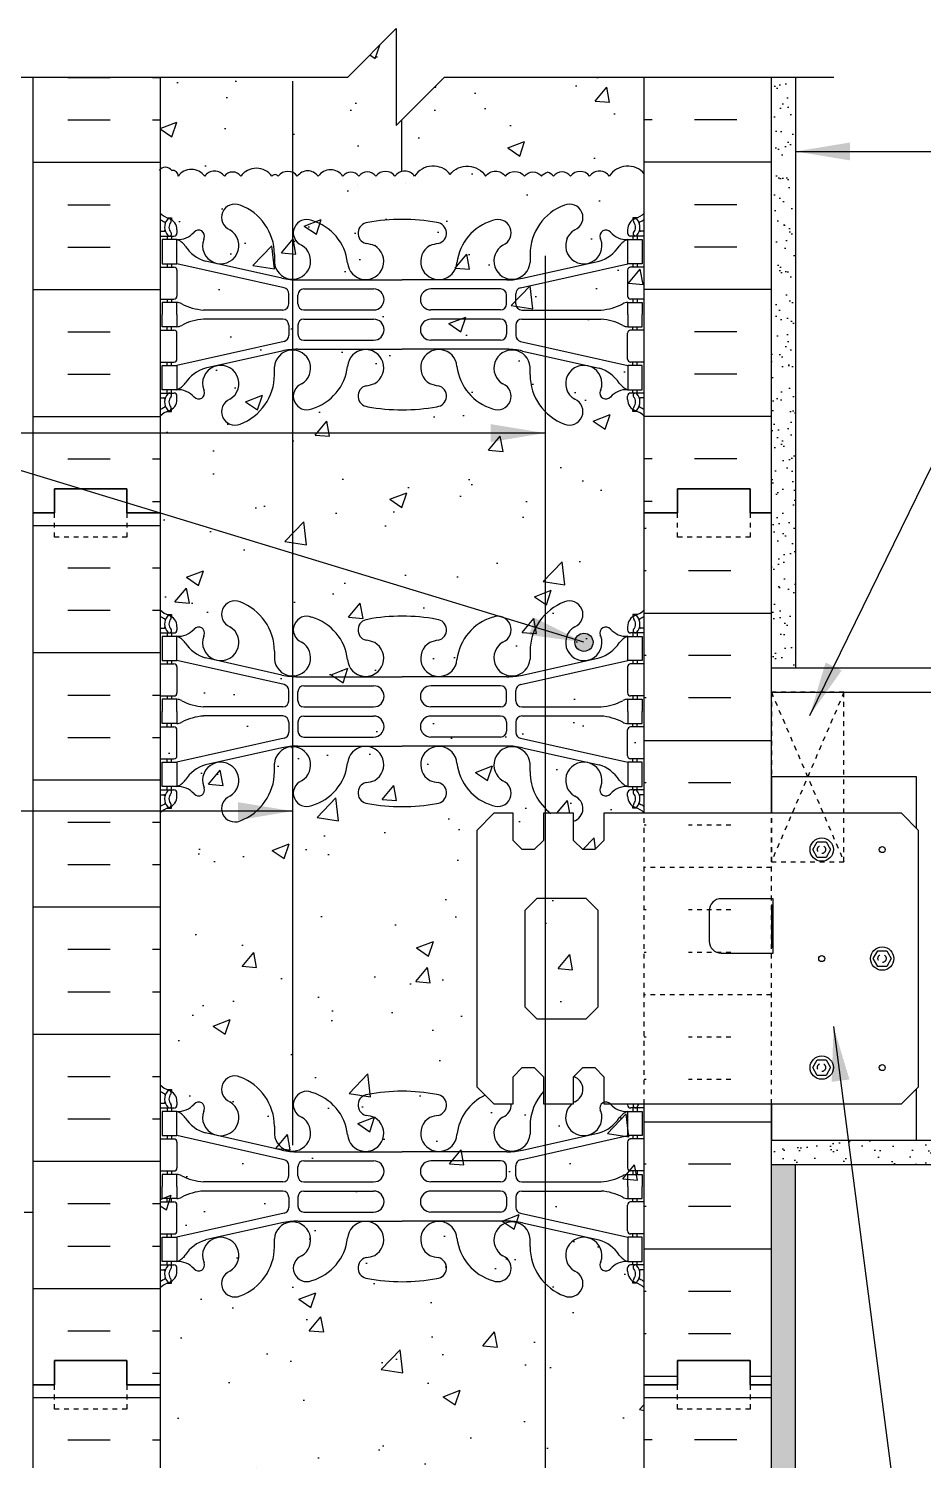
# Model space of a CAD drawing. Header units: inches. Extents: x 109 to 207.6, y 84.6 to 151.9.
# Drawn here: x 172.26 to 190.74, y 122.36 to 151.92 of the extents above; entities that cross this region are included whole.
import ezdxf

# ---------------------------------------------------------------- set-up
doc = ezdxf.new("R2010")
doc.units = ezdxf.units.IN
doc.header["$LTSCALE"] = 0.5
doc.header["$MEASUREMENT"] = 0
doc.linetypes.add('DASHED2', pattern=[0.375, 0.25, -0.125])
doc.linetypes.add('HIDDEN2', pattern=[0.1875, 0.125, -0.0625])
for name, color, linetype in [('HATCH', 12, 'Continuous'), ('line25', 2, 'Continuous'), ('LINE3', 3, 'Continuous'), ('LINE50', 5, 'Continuous'), ('LINE9', 9, 'Continuous'), ('TEXT', 4, 'Continuous'), ('Web_Edge', 9, 'Continuous')]:
    doc.layers.add(name, color=color, linetype=linetype)
doc.styles.add('DIM', font='romans.shx', dxfattribs={"width": 0.7})
doc.dimstyles.new('ext_12', dxfattribs={"dimscale": 12, "dimtxt": 0.09375, "dimasz": 0.09375, "dimexe": 0.09375, "dimexo": 0.0625, "dimgap": 0.0625, "dimtad": 1, "dimdec": 1, "dimzin": 3, "dimdsep": 46, "dimlunit": 4, "dimtxsty": 'DIM', "dimcen": 0.09, "dimdle": 0.09375, "dimclrt": 4, "dimadec": 0, "dimazin": 0, "dimtfac": 1, "dimtdec": 1, "dimtmove": 2, "dimatfit": 3, "dimfxl": 0, "dimfrac": 2, "dimtolj": 1, "dimtzin": 0, "dimarcsym": 0})
pattern_1 = [(37.5, (76.51806, 8.59527), (-0.0157483, 0.48170594), [0, -0.38, 0, -0.425, 0, -0.40625]), (7.5, (76.51806, 8.5953), (0.4424442, 0.7055365), [0, -0.205, 0, -0.3425, 0, -0.13125]), (327.5, (76.21056, 8.59527), (0.7785355, 0.0014148), [0, -0.125, 0, -0.45, 0, -0.5875]), (317.5, (76.21056, 8.5953), (0.7515317, 0.219419), [0, -0.0625, 0, -0.295, 0, -0.3375])]
pattern_2 = [(180, (76.518, 8.5953), (-3e-16, -2.625), []), (180, (76.518, 7.7203), (-3e-16, -2.625), [0.875, -0.875]), (180, (76.518, 6.8453), (-3e-16, -2.625), [0.875, -0.875])]

msp = doc.modelspace()

# ---------------------------------------------------------------- hatches: boundary and pattern name
at = {"layer": 'HATCH'}
h = msp.add_hatch(dxfattribs=at)
h.set_pattern_fill('AR-CONC', color=256, scale=0.5, style=0)
h.paths.add_polyline_path([(182.502, 148.867, -0.520567), (182.855, 148.867, -0.191784), (182.979, 148.949, -0.191784), (183.103, 148.867, -0.520567), (183.457, 148.867, -0.520567), (183.85, 148.867, -0.520567), (184.256, 148.867, -0.508806), (184.979, 148.92), (184.979, 150.916), (180.854, 150.916), (179.854, 149.916), (179.854, 151.916), (178.854, 150.916), (174.979, 150.916), (174.979, 149.013, -0.448264), (175.216, 148.985, -0.520567), (175.347, 148.867, -0.520567), (175.898, 148.867, -0.520567), (176.304, 148.867, -0.520567), (176.645, 148.867, -0.520567), (177.287, 148.867, -0.520567), (177.418, 148.867, -0.520567), (177.811, 148.867, -0.520567), (178.243, 148.867, -0.520567), (178.754, 148.867, -0.520567), (179.082, 148.867, -0.520567), (179.436, 148.867, -0.520567), (179.829, 148.867, -0.520567), (180.235, 148.867, -0.520567), (180.969, 148.907, -0.520567), (181.702, 148.867, -0.520567), (182.109, 148.867, -0.520567)])
h = msp.add_hatch(dxfattribs=at)
h.set_pattern_fill('AR-SAND', color=256, scale=0.25, style=0)
h.set_pattern_definition(pattern_1)
h.paths.add_polyline_path([(188.104, 150.916), (187.604, 150.916), (187.604, 141.916), (187.604, 138.716), (188.104, 138.716)])
h = msp.add_hatch(dxfattribs=at)
h.set_pattern_fill('AR-CONC', color=256, scale=0.5, style=0)
h.paths.add_polyline_path([(184.979, 123.916), (184.979, 129.716), (184.144, 129.716), (184.144, 130.278), (183.957, 130.466), (183.707, 130.466), (183.519, 130.278), (183.519, 129.716), (182.894, 129.716), (182.894, 130.278), (182.707, 130.466), (182.457, 130.466), (182.269, 130.278), (182.269, 129.716), (181.873, 129.716), (181.519, 130.069), (181.519, 135.362), (181.873, 135.716), (182.269, 135.716), (182.269, 135.153), (182.457, 134.966), (182.707, 134.966), (182.894, 135.153), (182.894, 135.716), (183.519, 135.716), (183.519, 135.153), (183.707, 134.966), (183.957, 134.966), (184.144, 135.153), (184.144, 135.716), (184.979, 135.716), (184.979, 141.916), (184.979, 148.92, 0.508806), (184.256, 148.867, 0.520567), (183.85, 148.867, 0.520567), (183.457, 148.867, 0.520567), (183.103, 148.867, 0.191784), (182.979, 148.949, 0.191784), (182.855, 148.867, 0.520567), (182.502, 148.867, 0.520567), (182.109, 148.867, 0.520567), (181.702, 148.867, 0.520567), (180.969, 148.907, 0.520567), (180.235, 148.867, 0.520567), (179.829, 148.867, 0.520567), (179.436, 148.867, 0.520567), (179.082, 148.867, 0.520567), (178.754, 148.867, 0.520567), (178.243, 148.867, 0.520567), (177.811, 148.867, 0.520567), (177.418, 148.867, 0.520567), (177.287, 148.867, 0.520567), (176.645, 148.867, 0.520567), (176.304, 148.867, 0.520567), (175.898, 148.867, 0.520567), (175.347, 148.867, 0.520567), (175.216, 148.985, 0.448264), (174.979, 149.013), (174.979, 141.916), (174.979, 123.916), (174.979, 105.916), (179.182, 105.916), (180.182, 106.916), (180.182, 104.916), (181.182, 105.916), (184.979, 105.916)])
h = msp.add_hatch(dxfattribs=at)
h.set_pattern_fill('INSUL', color=256, scale=7, style=0)
h.set_pattern_definition([(0, (-2751.1824, -273.094), (0, 2.625), []), (0, (-2751.1824, -272.219), (0, 2.625), [0.875, -0.875]), (0, (-2751.1824, -271.344), (0, 2.625), [0.875, -0.875])])
h.paths.add_polyline_path([(172.354, 123.916), (172.792, 123.916), (172.792, 124.416), (174.292, 124.416), (174.292, 123.916), (174.979, 123.916), (174.979, 141.916), (174.292, 141.916), (174.292, 142.416), (172.792, 142.416), (172.792, 141.916), (172.354, 141.916)])
h = msp.add_hatch(dxfattribs=at)
h.set_pattern_fill('INSUL', color=256, scale=7, angle=180, style=0)
h.set_pattern_definition(pattern_2)
h.paths.add_polyline_path([(184.974, 138.012), (184.674, 138.012), (184.674, 137.512), (184.974, 137.512)])
h.paths.add_polyline_path([(187.604, 141.916), (187.167, 141.916), (187.167, 141.416), (185.667, 141.416), (185.667, 141.916), (184.979, 141.916), (184.979, 135.716), (187.604, 135.716)])
h = msp.add_hatch(dxfattribs=at)
h.set_pattern_fill('AR-CONC', color=256, scale=0.5, style=0)
h.set_pattern_definition([(50, (3.635, -3.492), (3.5863, -0.31376), [0.375, -4.125]), (355, (3.635, -3.492), (-0.693757, 3.76096), [0.3, -3.3]), (100.4514, (3.9338, -3.518), (2.892547, 3.4472), [0.3187, -3.50571]), (46.1842, (3.635, -2.492), (5.336205, -0.827595), [0.5625, -6.1875]), (96.6356, (4.0796, -2.561), (4.67331, 4.87059), [0.47805, -5.25856]), (351.1842, (3.635, -2.492), (4.67331, 4.87059), [0.45, -4.95]), (21, (4.135, -2.742), (2.984535, -2.013094), [0.375, -4.125]), (326, (4.135, -2.742), (1.216577, 3.62575), [0.3, -3.3]), (71.4514, (4.3836, -2.9097), (4.201113, 1.61265), [0.3187, -3.50571]), (37.5, (3.6349, -3.492), (0.060799, 1.664469), [0, -3.26, 0, -3.35, 0, -3.3125]), (7.5, (3.635, -3.492), (1.315348, 1.972059), [0, -1.91, 0, -3.185, 0, -1.2625]), (327.5, (2.52, -3.492), (2.669112, -0.112774), [0, -1.25, 0, -3.9, 0, -5.175]), (317.5, (2.02, -3.492), (2.91593, 0.500525), [0, -1.625, 0, -2.59, 0, -3.675])])
h.paths.add_polyline_path([(182.519, 133.716), (182.519, 131.716), (182.769, 131.466), (183.769, 131.466), (184.019, 131.716), (184.019, 133.716), (183.769, 133.966), (182.769, 133.966)])
h = msp.add_hatch(dxfattribs=at)
h.set_pattern_fill('INSUL', color=256, scale=7, angle=180, style=0)
h.set_pattern_definition(pattern_2)
h.paths.add_polyline_path([(187.604, 129.716), (184.979, 129.716), (184.979, 123.916), (185.667, 123.916), (185.667, 124.416), (187.167, 124.416), (187.167, 123.916), (187.604, 123.916)])
h = msp.add_hatch(dxfattribs=at)
h.set_pattern_fill('AR-SAND', color=256, scale=0.25, style=0)
h.set_pattern_definition(pattern_1)
h.paths.add_polyline_path([(187.604, 128.966), (187.604, 128.466), (206.57, 128.466), (206.57, 128.966)])
h = msp.add_hatch(dxfattribs=at)
h.set_pattern_fill('AR-SAND', color=256, scale=0.25, style=0)
h.set_pattern_definition(pattern_1)
h.paths.add_polyline_path([(188.104, 128.466), (187.604, 128.466), (187.604, 123.916), (187.604, 105.916), (188.104, 105.916)])
h = msp.add_hatch(dxfattribs=at)
h.set_pattern_fill('INSUL', color=256, scale=7, style=0)
h.set_pattern_definition([(0, (-2751.1824, -291.094), (0, 2.625), []), (0, (-2751.1824, -290.219), (0, 2.625), [0.875, -0.875]), (0, (-2751.1824, -289.344), (0, 2.625), [0.875, -0.875])])
h.paths.add_polyline_path([(172.354, 105.916), (172.792, 105.916), (172.792, 106.416), (174.292, 106.416), (174.292, 105.916), (174.979, 105.916), (174.979, 123.916), (174.292, 123.916), (174.292, 124.416), (172.792, 124.416), (172.792, 123.916), (172.354, 123.916)])
h = msp.add_hatch(dxfattribs=at)
h.set_pattern_fill('INSUL', color=256, scale=7, style=0)
h.set_pattern_definition([(180, (3111.1407, -291.094), (0, 2.625), []), (180, (3111.1407, -290.219), (0, 2.625), [0.875, -0.875]), (180, (3111.1407, -289.344), (0, 2.625), [0.875, -0.875])])
h.paths.add_polyline_path([(187.604, 105.916), (187.167, 105.916), (187.167, 106.416), (185.667, 106.416), (185.667, 105.916), (184.979, 105.916), (184.979, 123.916), (185.667, 123.916), (185.667, 124.416), (187.167, 124.416), (187.167, 123.916), (187.604, 123.916)])
at = {"layer": 'LINE3'}
msp.add_hatch(color=256, dxfattribs=at).paths.add_polyline_path([(183.544, 139.247, 1), (183.919, 139.247, 1)])

# ---------------------------------------------------------------- linework, layer by layer
at = {"layer": 'HATCH'}
for p, q in [((173.068, 150.906), (173.943, 150.906)), ((174.818, 150.906), (174.979, 150.906)), ((185.141, 150.906), (184.979, 150.906)), ((186.891, 150.906), (186.016, 150.906)), ((173.068, 150.031), (173.943, 150.031)), ((174.818, 150.031), (174.979, 150.031)), ((185.141, 150.031), (184.979, 150.031)), ((186.891, 150.031), (186.016, 150.031)), ((172.354, 149.156), (174.979, 149.156)), ((187.604, 149.156), (184.979, 149.156)), ((177.37, 148.824), (177.37, 148.824)), ((178.757, 148.817), (178.757, 148.817)), ((180.039, 148.711), (180.039, 148.711)), ((180.311, 148.833), (180.311, 148.833)), ((179.06, 148.669), (179.06, 148.669)), ((173.068, 148.281), (173.943, 148.281)), ((186.891, 148.281), (186.016, 148.281)), ((173.068, 147.406), (173.943, 147.406)), ((186.891, 147.406), (186.016, 147.406)), ((172.354, 146.531), (174.979, 146.531)), ((187.604, 146.531), (184.979, 146.531)), ((173.068, 145.656), (173.943, 145.656)), ((186.891, 145.656), (186.016, 145.656)), ((173.068, 144.781), (173.943, 144.781)), ((186.891, 144.781), (186.016, 144.781)), ((172.354, 143.906), (174.979, 143.906)), ((187.604, 143.906), (184.979, 143.906)), ((173.068, 143.031), (173.943, 143.031)), ((174.818, 143.031), (174.979, 143.031)), ((185.141, 143.031), (184.979, 143.031)), ((186.891, 143.031), (186.016, 143.031)), ((174.818, 142.156), (174.979, 142.156)), ((185.141, 142.156), (184.979, 142.156))]:
    msp.add_line(p, q, dxfattribs=at)
at = {"layer": 'HATCH', "linetype": 'HIDDEN2'}
for p, q in [((185.018, 135.47), (184.979, 135.47)), ((186.768, 135.47), (185.893, 135.47)), ((187.604, 134.595), (184.979, 134.595)), ((185.018, 133.72), (184.979, 133.72)), ((186.768, 133.72), (185.893, 133.72)), ((185.018, 132.845), (184.979, 132.845)), ((186.768, 132.845), (185.893, 132.845)), ((187.604, 131.97), (184.979, 131.97)), ((185.018, 131.095), (184.979, 131.095)), ((186.768, 131.095), (185.893, 131.095)), ((185.018, 130.22), (184.979, 130.22)), ((186.768, 130.22), (185.893, 130.22))]:
    msp.add_line(p, q, dxfattribs=at)
at = {"layer": 'HATCH'}
for points in [[(180.969, 148.907, 0.520567), (180.235, 148.867, 0.520567), (179.829, 148.867, 0.520567), (179.436, 148.867, 0.520567), (179.082, 148.867, 0.520567), (178.754, 148.867, 0.520567), (178.243, 148.867, 0.520567), (177.811, 148.867, 0.520567), (177.418, 148.867, 0.520567), (177.287, 148.867, 0.520567), (176.645, 148.867, 0.520567), (176.304, 148.867, 0.520567), (175.898, 148.867, 0.520567), (175.347, 148.867, 0.520567), (175.216, 148.985, 0.520567), (174.954, 148.985)], [(180.969, 148.907, -0.520567), (181.702, 148.867, -0.520567), (182.109, 148.867, -0.520567), (182.502, 148.867, -0.520567), (182.855, 148.867, -0.191784), (182.979, 148.949, -0.191784)], [(184.979, 148.92, 0.508806), (184.256, 148.867, 0.520567), (183.85, 148.867, 0.520567), (183.457, 148.867, 0.520567), (183.103, 148.867, 0.191784), (182.979, 148.949)]]:
    msp.add_lwpolyline(points, format="xyb", dxfattribs=at)
at = {"layer": 'line25'}
for p, q in [((174.979, 150.916), (174.979, 141.916)), ((184.979, 141.916), (184.979, 150.916)), ((174.979, 141.916), (174.979, 123.916)), ((184.979, 135.716), (184.979, 141.916)), ((187.604, 138.216), (206.57, 138.216)), ((190.604, 136.466), (187.604, 136.466)), ((187.604, 136.466), (187.604, 135.716)), ((190.604, 135.402), (190.604, 136.466)), ((190.604, 128.966), (190.604, 130.029)), ((184.979, 123.916), (184.979, 129.716)), ((187.604, 129.716), (187.604, 128.966)), ((187.604, 128.966), (206.57, 128.966)), ((187.604, 128.966), (190.604, 128.966)), ((174.979, 123.916), (174.979, 105.916)), ((184.979, 105.916), (184.979, 123.916))]:
    msp.add_line(p, q, dxfattribs=at)
for points in [[(181.519, 135.362), (181.519, 130.069), (181.873, 129.716), (182.269, 129.716), (182.269, 130.278), (182.457, 130.466), (182.707, 130.466), (182.894, 130.278), (182.894, 129.716), (183.519, 129.716), (183.519, 130.278), (183.707, 130.466), (183.957, 130.466), (184.144, 130.278), (184.144, 129.716), (190.291, 129.716), (190.644, 130.069), (190.644, 135.362), (190.291, 135.716), (184.144, 135.716), (184.144, 135.153), (183.957, 134.966), (183.707, 134.966), (183.519, 135.153), (183.519, 135.716), (182.894, 135.716), (182.894, 135.153), (182.707, 134.966), (182.457, 134.966), (182.269, 135.153), (182.269, 135.716), (181.873, 135.716)], [(182.769, 131.466), (182.519, 131.716), (182.519, 133.716), (182.769, 133.966), (183.769, 133.966), (184.019, 133.716), (184.019, 131.716), (183.769, 131.466)]]:
    msp.add_lwpolyline(points, close=True, dxfattribs=at)
msp.add_lwpolyline([(186.319, 133.078, 0.414214), (186.569, 132.828), (187.644, 132.828), (187.644, 133.953), (186.569, 133.953, 0.414214), (186.319, 133.703)], format="xyb", close=True, dxfattribs=at)
at = {"layer": 'LINE3'}
for p, q in [((177.712, 150.833), (177.712, 128.867)), ((179.962, 150.023), (179.962, 148.963)), ((182.929, 147.222), (182.929, 105.916))]:
    msp.add_line(p, q, dxfattribs=at)
msp.add_circle((183.732, 139.247), 0.188, dxfattribs=at)
at = {"layer": 'LINE50'}
for p, q in [((172.354, 141.916), (172.354, 150.916)), ((187.604, 141.916), (187.604, 150.916)), ((172.354, 123.916), (172.354, 141.916)), ((187.604, 135.716), (187.604, 141.916)), ((187.604, 123.916), (187.604, 129.716)), ((172.354, 105.916), (172.354, 123.916)), ((187.604, 105.916), (187.604, 123.916))]:
    msp.add_line(p, q, dxfattribs=at)
for points in [[(174.979, 141.916), (174.292, 141.916), (174.292, 142.416), (172.792, 142.416), (172.792, 141.916), (172.354, 141.916)], [(172.354, 141.916), (172.792, 141.916), (172.792, 142.416), (174.292, 142.416), (174.292, 141.916), (174.979, 141.916)], [(184.979, 141.916), (185.667, 141.916), (185.667, 142.416), (187.167, 142.416), (187.167, 141.916), (187.604, 141.916)], [(187.604, 141.916), (187.167, 141.916), (187.167, 142.416), (185.667, 142.416), (185.667, 141.916), (184.979, 141.916)], [(174.979, 123.916), (174.292, 123.916), (174.292, 124.416), (172.792, 124.416), (172.792, 123.916), (172.354, 123.916)], [(172.354, 123.916), (172.792, 123.916), (172.792, 124.416), (174.292, 124.416), (174.292, 123.916), (174.979, 123.916)], [(184.979, 123.916), (185.667, 123.916), (185.667, 124.416), (187.167, 124.416), (187.167, 123.916), (187.604, 123.916)], [(187.604, 123.916), (187.167, 123.916), (187.167, 124.416), (185.667, 124.416), (185.667, 123.916), (184.979, 123.916)]]:
    msp.add_lwpolyline(points, dxfattribs=at)
at = {"layer": 'LINE9'}
for p, q in [((188.104, 150.916), (188.104, 138.716)), ((187.604, 138.716), (206.57, 138.716)), ((187.604, 133.828), (187.604, 132.953)), ((187.604, 133.828), (187.644, 133.828)), ((187.604, 132.953), (187.644, 132.953)), ((187.604, 128.466), (206.57, 128.466)), ((188.104, 105.916), (188.104, 128.466)), ((172.354, 127.475), (172.167, 127.475))]:
    msp.add_line(p, q, dxfattribs=at)
at = {"layer": 'LINE9', "linetype": 'HIDDEN2'}
for p, q in [((187.604, 138.216), (189.104, 134.716)), ((189.104, 138.216), (187.604, 134.716)), ((184.979, 129.716), (184.979, 135.697)), ((187.604, 129.716), (187.604, 135.716))]:
    msp.add_line(p, q, dxfattribs=at)
at = {"layer": 'LINE9'}
msp.add_lwpolyline([(170.604, 150.916), (178.854, 150.916), (179.854, 151.916), (179.854, 149.916), (180.854, 150.916), (188.892, 150.916)], dxfattribs=at)
at = {"layer": 'LINE9', "linetype": 'DASHED2', "ltscale": 0.15}
for points in [[(174.292, 141.916), (174.292, 141.916), (174.292, 141.416), (172.792, 141.416), (172.792, 141.916), (172.792, 141.916)], [(174.292, 141.916), (174.292, 141.916), (174.292, 141.416), (172.792, 141.416), (172.792, 141.916), (172.792, 141.916)], [(187.167, 141.916), (187.167, 141.916), (187.167, 141.416), (185.667, 141.416), (185.667, 141.916), (185.667, 141.916)], [(187.167, 141.916), (187.167, 141.916), (187.167, 141.416), (185.667, 141.416), (185.667, 141.916), (185.667, 141.916)], [(174.292, 123.916), (174.292, 123.916), (174.292, 123.416), (172.792, 123.416), (172.792, 123.916), (172.792, 123.916)], [(174.292, 123.916), (174.292, 123.916), (174.292, 123.416), (172.792, 123.416), (172.792, 123.916), (172.792, 123.916)], [(187.167, 123.916), (187.167, 123.916), (187.167, 123.416), (185.667, 123.416), (185.667, 123.916), (185.667, 123.916)], [(187.167, 123.916), (187.167, 123.916), (187.167, 123.416), (185.667, 123.416), (185.667, 123.916), (185.667, 123.916)]]:
    msp.add_lwpolyline(points, dxfattribs=at)
at = {"layer": 'LINE9', "linetype": 'HIDDEN2'}
msp.add_lwpolyline([(187.604, 134.716), (189.104, 134.716), (189.104, 138.216), (187.604, 138.216)], close=True, dxfattribs=at)
at = {"layer": 'LINE9'}
for points in [[(188.737, 135.126), (188.829, 134.966), (188.737, 134.806), (188.552, 134.806), (188.46, 134.966), (188.552, 135.126)], [(189.987, 132.876), (190.079, 132.716), (189.987, 132.556), (189.802, 132.556), (189.71, 132.716), (189.802, 132.876)], [(188.737, 130.626), (188.829, 130.466), (188.737, 130.306), (188.552, 130.306), (188.46, 130.466), (188.552, 130.626)]]:
    msp.add_lwpolyline(points, close=True, dxfattribs=at)
for centre, radius in [((188.644, 134.966), 0.241), ((189.894, 134.966), 0.0625), ((188.644, 132.716), 0.0625), ((189.894, 132.716), 0.241), ((188.644, 130.466), 0.241), ((189.894, 130.466), 0.0625)]:
    msp.add_circle(centre, radius, dxfattribs=at)
at = {"layer": 'LINE9', "linetype": 'DASHED2'}
for centre in [(188.64, 134.969), (189.89, 132.719), (188.64, 130.469)]:
    msp.add_circle(centre, 0.0843, dxfattribs=at)
at = {"layer": 'Web_Edge'}
for p, q in [((175.125, 148.011), (175.215, 148.011)), ((175.215, 148.011), (175.215, 147.969)), ((184.833, 148.011), (184.743, 148.011)), ((184.743, 148.011), (184.743, 147.969)), ((174.979, 147.732), (175.057, 147.732)), ((174.979, 147.632), (175.263, 147.632)), ((175.125, 147.632), (175.125, 147.562)), ((175.215, 147.632), (175.215, 147.562)), ((175.325, 147.762), (175.325, 147.694)), ((175.878, 147.566), (175.889, 147.587)), ((184.081, 147.566), (184.069, 147.587)), ((184.633, 147.762), (184.633, 147.694)), ((184.979, 147.632), (184.696, 147.632)), ((184.743, 147.632), (184.743, 147.562)), ((184.833, 147.632), (184.833, 147.562)), ((184.979, 147.732), (184.901, 147.732)), ((177.339, 147.255), (177.338, 147.09)), ((182.619, 147.255), (182.62, 147.09)), ((174.979, 146.992), (175.263, 146.992)), ((175.125, 147.062), (175.125, 146.992)), ((175.215, 147.062), (175.215, 146.992)), ((177.538, 146.565), (175.32, 147.062)), ((175.325, 146.929), (175.325, 146.394)), ((177.494, 146.763), (175.914, 147.116)), ((182.421, 146.565), (184.638, 147.062)), ((182.464, 146.763), (184.045, 147.116)), ((184.633, 146.929), (184.633, 146.394)), ((184.979, 146.992), (184.696, 146.992)), ((184.743, 147.062), (184.743, 146.992)), ((184.833, 147.062), (184.833, 146.992)), ((177.821, 146.727), (179.979, 146.727)), ((182.137, 146.727), (179.979, 146.727)), ((174.979, 146.332), (175.263, 146.332)), ((175.125, 146.332), (175.125, 146.262)), ((175.215, 146.332), (175.215, 146.262)), ((177.635, 146.231), (177.635, 146.443)), ((177.823, 146.232), (177.823, 146.416)), ((177.948, 146.541), (179.387, 146.541)), ((182.01, 146.541), (180.571, 146.541)), ((182.135, 146.232), (182.135, 146.416)), ((182.323, 146.231), (182.323, 146.443)), ((184.979, 146.332), (184.696, 146.332)), ((184.743, 146.332), (184.743, 146.262)), ((184.833, 146.332), (184.833, 146.262)), ((177.51, 146.106), (175.873, 146.106)), ((177.948, 146.107), (179.387, 146.107)), ((182.01, 146.107), (180.571, 146.107)), ((182.448, 146.106), (184.085, 146.106)), ((175.125, 145.692), (175.125, 145.762)), ((175.215, 145.692), (175.215, 145.762)), ((177.51, 145.918), (175.873, 145.918)), ((177.635, 145.793), (177.635, 145.58)), ((177.823, 145.792), (177.823, 145.608)), ((177.948, 145.917), (179.387, 145.917)), ((182.01, 145.917), (180.571, 145.917)), ((182.135, 145.792), (182.135, 145.608)), ((182.323, 145.793), (182.323, 145.58)), ((182.448, 145.918), (184.085, 145.918)), ((184.743, 145.692), (184.743, 145.762)), ((184.833, 145.692), (184.833, 145.762)), ((174.979, 145.692), (175.263, 145.692)), ((177.538, 145.458), (175.32, 144.962)), ((175.325, 145.094), (175.325, 145.629)), ((177.948, 145.483), (179.387, 145.483)), ((182.01, 145.483), (180.571, 145.483)), ((182.421, 145.458), (184.638, 144.962)), ((184.633, 145.094), (184.633, 145.629)), ((184.979, 145.692), (184.696, 145.692)), ((177.494, 145.26), (175.914, 144.907)), ((177.821, 145.296), (179.979, 145.296)), ((182.137, 145.296), (179.979, 145.296)), ((182.464, 145.26), (184.045, 144.907)), ((174.979, 145.032), (175.263, 145.032)), ((175.125, 144.962), (175.125, 145.032)), ((175.215, 144.962), (175.215, 145.032)), ((177.339, 144.768), (177.338, 144.933)), ((182.619, 144.768), (182.62, 144.933)), ((184.979, 145.032), (184.696, 145.032)), ((184.743, 144.962), (184.743, 145.032)), ((184.833, 144.962), (184.833, 145.032)), ((174.979, 144.392), (175.263, 144.392)), ((174.979, 144.292), (175.057, 144.292)), ((175.125, 144.392), (175.125, 144.462)), ((175.215, 144.392), (175.215, 144.462)), ((175.325, 144.262), (175.325, 144.329)), ((175.878, 144.458), (175.889, 144.436)), ((184.081, 144.458), (184.069, 144.436)), ((184.633, 144.262), (184.633, 144.329)), ((184.979, 144.392), (184.696, 144.392)), ((184.743, 144.392), (184.743, 144.462)), ((184.833, 144.392), (184.833, 144.462)), ((184.979, 144.292), (184.901, 144.292)), ((175.125, 144.013), (175.215, 144.013)), ((175.215, 144.013), (175.215, 144.055)), ((184.743, 144.013), (184.743, 144.055)), ((184.833, 144.013), (184.743, 144.013)), ((175.125, 139.818), (175.215, 139.818)), ((175.215, 139.818), (175.215, 139.777)), ((184.833, 139.818), (184.743, 139.818)), ((184.743, 139.818), (184.743, 139.777)), ((174.979, 139.539), (175.057, 139.539)), ((175.325, 139.569), (175.325, 139.502)), ((184.633, 139.569), (184.633, 139.502)), ((184.979, 139.539), (184.901, 139.539)), ((174.979, 139.439), (175.263, 139.439)), ((175.125, 139.439), (175.125, 139.369)), ((175.215, 139.439), (175.215, 139.369)), ((175.878, 139.374), (175.889, 139.395)), ((184.081, 139.374), (184.069, 139.395)), ((184.979, 139.439), (184.696, 139.439)), ((184.743, 139.439), (184.743, 139.369)), ((184.833, 139.439), (184.833, 139.369)), ((177.494, 138.571), (175.914, 138.924)), ((177.339, 139.063), (177.338, 138.898)), ((182.464, 138.571), (184.045, 138.924)), ((182.619, 139.063), (182.62, 138.898)), ((174.979, 138.799), (175.263, 138.799)), ((175.125, 138.869), (175.125, 138.799)), ((175.215, 138.869), (175.215, 138.799)), ((177.538, 138.373), (175.32, 138.869)), ((175.325, 138.737), (175.325, 138.202)), ((182.421, 138.373), (184.638, 138.869)), ((184.633, 138.737), (184.633, 138.202)), ((184.979, 138.799), (184.696, 138.799)), ((184.743, 138.869), (184.743, 138.799)), ((184.833, 138.869), (184.833, 138.799)), ((177.821, 138.535), (179.979, 138.535)), ((177.948, 138.348), (179.387, 138.348)), ((182.137, 138.535), (179.979, 138.535)), ((182.01, 138.348), (180.571, 138.348)), ((174.979, 138.139), (175.263, 138.139)), ((175.125, 138.139), (175.125, 138.069)), ((175.215, 138.139), (175.215, 138.069)), ((177.635, 138.039), (177.635, 138.251)), ((177.823, 138.039), (177.823, 138.223)), ((182.135, 138.039), (182.135, 138.223)), ((182.323, 138.039), (182.323, 138.251)), ((184.979, 138.139), (184.696, 138.139)), ((184.743, 138.139), (184.743, 138.069)), ((184.833, 138.139), (184.833, 138.069)), ((177.51, 137.914), (175.873, 137.914)), ((177.948, 137.914), (179.387, 137.914)), ((182.01, 137.914), (180.571, 137.914)), ((182.448, 137.914), (184.085, 137.914)), ((174.979, 137.499), (175.263, 137.499)), ((175.125, 137.499), (175.125, 137.569)), ((175.215, 137.499), (175.215, 137.569)), ((177.51, 137.725), (175.873, 137.725)), ((177.635, 137.6), (177.635, 137.388)), ((177.823, 137.599), (177.823, 137.415)), ((177.948, 137.724), (179.387, 137.724)), ((182.01, 137.724), (180.571, 137.724)), ((182.135, 137.599), (182.135, 137.415)), ((182.323, 137.6), (182.323, 137.388)), ((182.448, 137.725), (184.085, 137.725)), ((184.979, 137.499), (184.696, 137.499)), ((184.743, 137.499), (184.743, 137.569)), ((184.833, 137.499), (184.833, 137.569)), ((177.538, 137.266), (175.32, 136.769)), ((175.325, 136.902), (175.325, 137.437)), ((177.948, 137.29), (179.387, 137.29)), ((182.01, 137.29), (180.571, 137.29)), ((182.421, 137.266), (184.638, 136.769)), ((184.633, 136.902), (184.633, 137.437)), ((177.494, 137.068), (175.914, 136.715)), ((177.821, 137.104), (179.979, 137.104)), ((182.137, 137.104), (179.979, 137.104)), ((182.464, 137.068), (184.045, 136.715)), ((174.979, 136.839), (175.263, 136.839)), ((175.125, 136.769), (175.125, 136.839)), ((175.215, 136.769), (175.215, 136.839)), ((177.339, 136.576), (177.338, 136.741)), ((182.619, 136.576), (182.62, 136.741)), ((184.979, 136.839), (184.696, 136.839)), ((184.743, 136.769), (184.743, 136.839)), ((184.833, 136.769), (184.833, 136.839)), ((175.125, 136.199), (175.125, 136.269)), ((175.215, 136.199), (175.215, 136.269)), ((175.878, 136.265), (175.889, 136.244)), ((184.081, 136.265), (184.069, 136.244)), ((184.743, 136.199), (184.743, 136.269)), ((184.833, 136.199), (184.833, 136.269)), ((174.979, 136.199), (175.263, 136.199)), ((174.979, 136.099), (175.057, 136.099)), ((175.325, 136.069), (175.325, 136.137)), ((184.633, 136.069), (184.633, 136.137)), ((184.979, 136.199), (184.696, 136.199)), ((184.979, 136.099), (184.901, 136.099)), ((175.125, 135.821), (175.215, 135.821)), ((175.215, 135.821), (175.215, 135.862)), ((184.743, 135.821), (184.743, 135.862)), ((184.833, 135.821), (184.743, 135.821)), ((175.125, 130.011), (175.215, 130.011)), ((175.215, 130.011), (175.215, 129.969)), ((175.325, 129.762), (175.325, 129.694)), ((174.979, 129.732), (175.057, 129.732)), ((174.979, 129.632), (175.263, 129.632)), ((175.125, 129.632), (175.125, 129.562)), ((175.215, 129.632), (175.215, 129.562)), ((175.878, 129.566), (175.889, 129.587)), ((184.081, 129.566), (184.069, 129.587)), ((184.633, 129.716), (184.633, 129.694)), ((184.979, 129.632), (184.696, 129.632)), ((184.743, 129.632), (184.743, 129.562)), ((184.833, 129.632), (184.833, 129.562)), ((177.339, 129.255), (177.338, 129.09)), ((182.619, 129.255), (182.62, 129.09)), ((174.979, 128.992), (175.263, 128.992)), ((175.125, 129.062), (175.125, 128.992)), ((175.215, 129.062), (175.215, 128.992)), ((177.538, 128.565), (175.32, 129.062)), ((175.325, 128.929), (175.325, 128.394)), ((177.494, 128.763), (175.914, 129.116)), ((182.421, 128.565), (184.638, 129.062)), ((182.464, 128.763), (184.045, 129.116)), ((184.633, 128.929), (184.633, 128.394)), ((184.979, 128.992), (184.696, 128.992)), ((184.743, 129.062), (184.743, 128.992)), ((184.833, 129.062), (184.833, 128.992)), ((177.821, 128.727), (179.979, 128.727)), ((182.137, 128.727), (179.979, 128.727)), ((174.979, 128.332), (175.263, 128.332)), ((175.125, 128.332), (175.125, 128.262)), ((175.215, 128.332), (175.215, 128.262)), ((177.635, 128.231), (177.635, 128.443)), ((177.823, 128.232), (177.823, 128.416)), ((177.948, 128.541), (179.387, 128.541)), ((182.01, 128.541), (180.571, 128.541)), ((182.135, 128.232), (182.135, 128.416)), ((182.323, 128.231), (182.323, 128.443)), ((184.979, 128.332), (184.696, 128.332)), ((184.743, 128.332), (184.743, 128.262)), ((184.833, 128.332), (184.833, 128.262)), ((177.51, 128.106), (175.873, 128.106)), ((177.948, 128.107), (179.387, 128.107)), ((182.01, 128.107), (180.571, 128.107)), ((182.448, 128.106), (184.085, 128.106)), ((174.979, 127.692), (175.263, 127.692)), ((175.125, 127.692), (175.125, 127.762)), ((175.215, 127.692), (175.215, 127.762)), ((177.51, 127.918), (175.873, 127.918)), ((177.635, 127.793), (177.635, 127.58)), ((177.823, 127.792), (177.823, 127.608)), ((177.948, 127.917), (179.387, 127.917)), ((182.01, 127.917), (180.571, 127.917)), ((182.135, 127.792), (182.135, 127.608)), ((182.323, 127.793), (182.323, 127.58)), ((182.448, 127.918), (184.085, 127.918)), ((184.979, 127.692), (184.696, 127.692)), ((184.743, 127.692), (184.743, 127.762)), ((184.833, 127.692), (184.833, 127.762)), ((177.538, 127.458), (175.32, 126.962)), ((175.325, 127.094), (175.325, 127.629)), ((177.948, 127.483), (179.387, 127.483)), ((182.01, 127.483), (180.571, 127.483)), ((182.421, 127.458), (184.638, 126.962)), ((184.633, 127.094), (184.633, 127.629)), ((177.494, 127.26), (175.914, 126.907)), ((177.821, 127.296), (179.979, 127.296)), ((182.137, 127.296), (179.979, 127.296)), ((182.464, 127.26), (184.045, 126.907)), ((174.979, 127.032), (175.263, 127.032)), ((175.125, 126.962), (175.125, 127.032)), ((175.215, 126.962), (175.215, 127.032)), ((177.339, 126.768), (177.338, 126.933)), ((182.619, 126.768), (182.62, 126.933)), ((184.979, 127.032), (184.696, 127.032)), ((184.743, 126.962), (184.743, 127.032)), ((184.833, 126.962), (184.833, 127.032)), ((174.979, 126.392), (175.263, 126.392)), ((174.979, 126.292), (175.057, 126.292)), ((175.125, 126.392), (175.125, 126.462)), ((175.215, 126.392), (175.215, 126.462)), ((175.325, 126.262), (175.325, 126.329)), ((175.878, 126.458), (175.889, 126.436)), ((184.081, 126.458), (184.069, 126.436)), ((184.633, 126.262), (184.633, 126.329)), ((184.979, 126.392), (184.696, 126.392)), ((184.743, 126.392), (184.743, 126.462)), ((184.833, 126.392), (184.833, 126.462)), ((184.979, 126.292), (184.901, 126.292)), ((175.125, 126.013), (175.215, 126.013)), ((175.215, 126.013), (175.215, 126.055)), ((184.743, 126.013), (184.743, 126.055)), ((184.833, 126.013), (184.743, 126.013))]:
    msp.add_line(p, q, dxfattribs=at)
for points in [[(175.02, 147.062), (175.32, 147.062), (175.32, 147.562), (175.02, 147.562)], [(184.938, 147.062), (184.638, 147.062), (184.638, 147.562), (184.938, 147.562)], [(175.02, 144.962), (175.32, 144.962), (175.32, 144.462), (175.02, 144.462)], [(184.938, 144.962), (184.638, 144.962), (184.638, 144.462), (184.938, 144.462)], [(175.02, 138.869), (175.32, 138.869), (175.32, 139.369), (175.02, 139.369)], [(184.938, 138.869), (184.638, 138.869), (184.638, 139.369), (184.938, 139.369)], [(175.02, 136.769), (175.32, 136.769), (175.32, 136.269), (175.02, 136.269)], [(184.938, 136.769), (184.638, 136.769), (184.638, 136.269), (184.938, 136.269)], [(175.02, 129.062), (175.32, 129.062), (175.32, 129.562), (175.02, 129.562)], [(184.938, 129.062), (184.638, 129.062), (184.638, 129.562), (184.938, 129.562)], [(175.02, 126.962), (175.32, 126.962), (175.32, 126.462), (175.02, 126.462)], [(184.938, 126.962), (184.638, 126.962), (184.638, 126.462), (184.938, 126.462)]]:
    msp.add_lwpolyline(points, close=True, dxfattribs=at)
for points in [[(175.32, 146.012), (175.32, 146.262), (175.02, 146.262), (175.02, 146.012)], [(184.638, 146.012), (184.638, 146.262), (184.938, 146.262), (184.938, 146.012)], [(175.32, 146.012), (175.32, 145.762), (175.02, 145.762), (175.02, 146.012)], [(184.638, 146.012), (184.638, 145.762), (184.938, 145.762), (184.938, 146.012)], [(175.32, 137.819), (175.32, 138.069), (175.02, 138.069), (175.02, 137.819)], [(184.638, 137.819), (184.638, 138.069), (184.938, 138.069), (184.938, 137.819)], [(175.32, 137.819), (175.32, 137.569), (175.02, 137.569), (175.02, 137.819)], [(184.638, 137.819), (184.638, 137.569), (184.938, 137.569), (184.938, 137.819)], [(175.32, 128.012), (175.32, 128.262), (175.02, 128.262), (175.02, 128.012)], [(175.32, 128.012), (175.32, 127.762), (175.02, 127.762), (175.02, 128.012)], [(184.638, 128.012), (184.638, 128.262), (184.938, 128.262), (184.938, 128.012)], [(184.638, 128.012), (184.638, 127.762), (184.938, 127.762), (184.938, 128.012)]]:
    msp.add_lwpolyline(points, dxfattribs=at)
for centre, radius, start, end in [((175.325, 148.469), 0.5, 226.2109, 250.5288), ((176.523, 148.016), 0.277, 67.32, 247.32), ((176.247, 147.249), 1.092, 0.3332, 69.4825), ((183.711, 147.249), 1.092, 110.5175, 179.6668), ((183.435, 148.016), 0.277, 292.68, 112.68), ((184.633, 148.469), 0.5, 289.4712, 313.7878), ((175.325, 148.469), 0.6, 234.7832, 245.0748), ((175.319, 147.816), 0.25, 140.1145, 222.4609), ((175.063, 147.906), 0.021, 343.464, 63.9957), ((175.161, 147.947), 0.045, 321.448, 139.1879), ((175.075, 147.762), 0.25, 0, 70.5288), ((175.319, 147.816), 0.16, 140.0001, 222.4609), ((178.006, 147.699), 0.277, 67.32, 247.32), ((177.822, 146.962), 1.034, 6.6669, 73.6635), ((179.285, 147.693), 0.22, 95.1835, 255.7396), ((179.962, 144.2), 3.777, 89.7394, 100.6275), ((179.996, 144.2), 3.777, 79.3725, 90.2606), ((180.673, 147.693), 0.22, 284.2604, 84.8165), ((182.136, 146.962), 1.034, 106.3365, 173.3331), ((181.952, 147.699), 0.277, 292.68, 112.68), ((184.883, 147.762), 0.25, 109.4712, 180), ((184.797, 147.947), 0.045, 40.8121, 218.552), ((184.639, 147.816), 0.16, 317.5391, 39.9999), ((184.639, 147.816), 0.25, 317.5391, 39.8855), ((184.895, 147.906), 0.021, 116.0043, 196.536), ((184.633, 148.469), 0.6, 294.9252, 305.2158), ((175.057, 147.751), 0.0196, 269.4032, 15.4901), ((175.168, 147.678), 0.045, 222.4609, 42.4609), ((175.263, 147.694), 0.0625, 270, 0), ((175.345, 148.002), 0.441, 266.7976, 318.9873), ((175.198, 147.219), 0.364, 34.9775, 70.3387), ((175.772, 147.631), 0.125, 339.6243, 138.9873), ((176.229, 147.435), 0.375, 159.6243, 60.0685), ((183.729, 147.435), 0.375, 119.9315, 20.3757), ((184.186, 147.631), 0.125, 41.0127, 200.3757), ((184.613, 148.002), 0.441, 221.0127, 273.2024), ((184.761, 147.219), 0.364, 109.6613, 145.0225), ((184.696, 147.694), 0.0625, 180, 270), ((184.791, 147.678), 0.045, 137.5391, 317.5391), ((184.901, 147.751), 0.0196, 164.5099, 270.5968), ((176.121, 147.83), 0.743, 212.7919, 253.8107), ((177.712, 147.118), 0.375, 184.2448, 60.0685), ((179.223, 147.11), 0.375, 184.2448, 60.0685), ((179.116, 146.654), 0.834, 69.3729, 82.1063), ((180.735, 147.11), 0.375, 119.9315, 355.7552), ((180.842, 146.654), 0.834, 97.8937, 110.6271), ((182.246, 147.118), 0.375, 119.9315, 355.7552), ((183.837, 147.83), 0.743, 286.1893, 327.2081), ((175.263, 146.929), 0.0625, 0, 90), ((184.696, 146.929), 0.0625, 90, 180), ((177.821, 148.227), 1.5, 257.4135, 270), ((182.137, 148.227), 1.5, 270, 282.5865), ((175.263, 146.394), 0.0625, 270, 0), ((177.51, 146.443), 0.125, 0, 77.3767), ((177.948, 146.416), 0.125, 90, 180), ((179.387, 146.324), 0.217, 270, 90), ((180.571, 146.324), 0.217, 90, 270), ((182.01, 146.416), 0.125, 0, 90), ((182.448, 146.443), 0.125, 102.6233, 180), ((184.696, 146.394), 0.0625, 180, 270), ((175.316, 146.043), 0.219, 60.4937, 88.92), ((175.962, 147.273), 1.17, 242.6365, 265.6505), ((177.51, 146.231), 0.125, 270, 0), ((177.948, 146.232), 0.125, 180, 270), ((182.01, 146.232), 0.125, 270, 360), ((182.448, 146.231), 0.125, 180, 270), ((183.997, 147.273), 1.17, 274.3495, 297.3635), ((184.642, 146.043), 0.219, 91.08, 119.5063), ((175.316, 145.98), 0.219, 271.08, 299.5063), ((175.962, 144.751), 1.17, 94.3495, 117.3635), ((177.51, 145.793), 0.125, 0, 90), ((177.948, 145.792), 0.125, 90, 180), ((179.387, 145.7), 0.217, 270, 90), ((180.571, 145.7), 0.217, 90, 270), ((182.01, 145.792), 0.125, 0, 90), ((182.448, 145.793), 0.125, 90, 180), ((183.997, 144.751), 1.17, 62.6365, 85.6505), ((184.642, 145.98), 0.219, 240.4937, 268.92), ((175.263, 145.629), 0.0625, 0, 90), ((177.51, 145.58), 0.125, 282.6233, 0), ((177.948, 145.608), 0.125, 180, 270), ((182.01, 145.608), 0.125, 270, 0), ((182.448, 145.58), 0.125, 180, 257.3767), ((184.696, 145.629), 0.0625, 90, 180), ((177.712, 144.905), 0.375, 299.9315, 175.7552), ((177.821, 143.796), 1.5, 90, 102.5865), ((179.223, 144.914), 0.375, 299.9315, 175.7552), ((180.735, 144.914), 0.375, 4.2448, 240.0685), ((182.246, 144.905), 0.375, 4.2448, 240.0685), ((182.137, 143.796), 1.5, 77.4135, 90), ((175.263, 145.094), 0.0625, 270, 0), ((176.121, 144.193), 0.743, 106.1893, 147.2081), ((176.229, 144.588), 0.375, 299.9315, 200.3757), ((177.822, 145.062), 1.034, 286.3365, 353.3331), ((182.136, 145.062), 1.034, 186.6669, 253.6635), ((183.729, 144.588), 0.375, 339.6243, 240.0685), ((183.837, 144.193), 0.743, 32.7919, 73.8107), ((184.696, 145.094), 0.0625, 180, 270), ((175.198, 144.804), 0.364, 289.6613, 325.0225), ((176.247, 144.774), 1.092, 290.5175, 359.6668), ((178.006, 144.325), 0.277, 112.68, 292.68), ((179.285, 144.33), 0.22, 104.2604, 264.8165), ((179.116, 145.369), 0.834, 277.8937, 290.6271), ((180.842, 145.369), 0.834, 249.3729, 262.1063), ((180.673, 144.33), 0.22, 275.1835, 75.7396), ((181.952, 144.325), 0.277, 247.32, 67.32), ((183.711, 144.774), 1.092, 180.3332, 249.4825), ((184.761, 144.804), 0.364, 214.9775, 250.3387), ((175.057, 144.272), 0.0196, 344.5099, 90.5968), ((175.319, 144.207), 0.25, 137.5391, 219.8855), ((175.168, 144.346), 0.045, 317.5391, 137.5391), ((175.075, 144.262), 0.25, 289.4712, 360), ((175.319, 144.207), 0.16, 137.5391, 219.9999), ((175.263, 144.329), 0.0625, 360, 90), ((175.345, 144.021), 0.441, 41.0127, 93.2024), ((175.772, 144.393), 0.125, 221.0127, 20.3757), ((176.523, 144.008), 0.277, 112.68, 292.68), ((183.435, 144.008), 0.277, 247.32, 67.32), ((184.186, 144.393), 0.125, 159.6243, 318.9873), ((184.613, 144.021), 0.441, 86.7976, 138.9873), ((184.696, 144.329), 0.0625, 90, 180), ((184.883, 144.262), 0.25, 180, 250.5288), ((184.791, 144.346), 0.045, 42.4609, 222.4609), ((184.639, 144.207), 0.16, 320.0001, 42.4609), ((184.639, 144.207), 0.25, 320.1145, 42.4609), ((184.901, 144.272), 0.0196, 89.4032, 195.4901), ((175.325, 143.555), 0.6, 114.9252, 125.2168), ((175.325, 143.555), 0.5, 109.4712, 133.7891), ((175.063, 144.118), 0.021, 296.0043, 16.536), ((175.161, 144.076), 0.045, 220.8121, 38.552), ((179.962, 147.823), 3.777, 259.3725, 270.2606), ((179.996, 147.823), 3.777, 269.7394, 280.6275), ((184.797, 144.076), 0.045, 141.448, 319.1879), ((184.633, 143.555), 0.5, 46.2122, 70.5288), ((184.895, 144.118), 0.021, 163.464, 243.9957), ((184.633, 143.555), 0.6, 54.7832, 65.0748), ((175.325, 140.277), 0.5, 226.2109, 250.5288), ((176.523, 139.824), 0.277, 67.32, 247.32), ((176.247, 139.057), 1.092, 0.3332, 69.4825), ((183.711, 139.057), 1.092, 110.5175, 179.6668), ((183.435, 139.824), 0.277, 292.68, 112.68), ((184.633, 140.277), 0.5, 289.4712, 313.7878), ((175.325, 140.277), 0.6, 234.7832, 245.0748), ((175.057, 139.559), 0.0196, 269.4032, 15.4901), ((175.319, 139.624), 0.25, 140.1145, 222.4609), ((175.063, 139.713), 0.021, 343.464, 63.9957), ((175.161, 139.755), 0.045, 321.448, 139.1879), ((175.168, 139.486), 0.045, 222.4609, 42.4609), ((175.075, 139.569), 0.25, 0, 70.5288), ((175.319, 139.624), 0.16, 140.0001, 222.4609), ((175.345, 139.81), 0.441, 266.7976, 318.9873), ((175.772, 139.438), 0.125, 339.6243, 138.9873), ((176.229, 139.243), 0.375, 159.6243, 60.0685), ((178.006, 139.506), 0.277, 67.32, 247.32), ((177.822, 138.77), 1.034, 6.6669, 73.6635), ((179.285, 139.501), 0.22, 95.1835, 255.7396), ((179.962, 136.008), 3.777, 89.7394, 100.6275), ((179.996, 136.008), 3.777, 79.3725, 90.2606), ((180.673, 139.501), 0.22, 284.2604, 84.8165), ((182.136, 138.77), 1.034, 106.3365, 173.3331), ((181.952, 139.506), 0.277, 292.68, 112.68), ((183.729, 139.243), 0.375, 119.9315, 20.3757), ((184.186, 139.438), 0.125, 41.0127, 200.3757), ((184.613, 139.81), 0.441, 221.0127, 273.2024), ((184.883, 139.569), 0.25, 109.4712, 180), ((184.791, 139.486), 0.045, 137.5391, 317.5391), ((184.797, 139.755), 0.045, 40.8121, 218.552), ((184.639, 139.624), 0.16, 317.5391, 39.9999), ((184.639, 139.624), 0.25, 317.5391, 39.8855), ((184.895, 139.713), 0.021, 116.0043, 196.536), ((184.901, 139.559), 0.0196, 164.5099, 270.5968), ((184.633, 140.277), 0.6, 294.9252, 305.2168), ((175.263, 139.502), 0.0625, 270, 0), ((175.198, 139.027), 0.364, 34.9775, 70.3387), ((176.121, 139.638), 0.743, 212.7919, 253.8107), ((177.712, 138.926), 0.375, 184.2448, 60.0685), ((179.223, 138.917), 0.375, 184.2448, 60.0685), ((179.116, 138.462), 0.834, 69.3729, 82.1063), ((180.735, 138.917), 0.375, 119.9315, 355.7552), ((180.842, 138.462), 0.834, 97.8937, 110.6271), ((182.246, 138.926), 0.375, 119.9315, 355.7552), ((183.837, 139.638), 0.743, 286.1893, 327.2081), ((184.761, 139.027), 0.364, 109.6613, 145.0225), ((184.696, 139.502), 0.0625, 180, 270), ((175.263, 138.737), 0.0625, 0, 90), ((184.696, 138.737), 0.0625, 90, 180), ((177.821, 140.035), 1.5, 257.4135, 270), ((177.51, 138.251), 0.125, 0, 77.3767), ((177.948, 138.223), 0.125, 90, 180), ((179.387, 138.131), 0.217, 270, 90), ((180.571, 138.131), 0.217, 90, 270), ((182.01, 138.223), 0.125, 0, 90), ((182.137, 140.035), 1.5, 270, 282.5865), ((182.448, 138.251), 0.125, 102.6233, 180), ((175.263, 138.202), 0.0625, 270, 0), ((175.316, 137.851), 0.219, 60.4937, 88.92), ((175.962, 139.08), 1.17, 242.6365, 265.6505), ((177.51, 138.039), 0.125, 270, 0), ((177.948, 138.039), 0.125, 180, 270), ((182.01, 138.039), 0.125, 270, 360), ((182.448, 138.039), 0.125, 180, 270), ((183.997, 139.08), 1.17, 274.3495, 297.3635), ((184.642, 137.851), 0.219, 91.08, 119.5063), ((184.696, 138.202), 0.0625, 180, 270), ((175.263, 137.437), 0.0625, 0, 90), ((175.316, 137.788), 0.219, 271.08, 299.5063), ((175.962, 136.558), 1.17, 94.3495, 117.3635), ((177.51, 137.6), 0.125, 0, 90), ((177.948, 137.599), 0.125, 90, 180), ((179.387, 137.507), 0.217, 270, 90), ((180.571, 137.507), 0.217, 90, 270), ((182.01, 137.599), 0.125, 0, 90), ((182.448, 137.6), 0.125, 90, 180), ((183.997, 136.558), 1.17, 62.6365, 85.6505), ((184.642, 137.788), 0.219, 240.4937, 268.92), ((184.696, 137.437), 0.0625, 90, 180), ((177.51, 137.388), 0.125, 282.6233, 0), ((177.948, 137.415), 0.125, 180, 270), ((182.01, 137.415), 0.125, 270, 0), ((182.448, 137.388), 0.125, 180, 257.3767), ((175.263, 136.902), 0.0625, 270, 0), ((177.712, 136.713), 0.375, 299.9315, 175.7552), ((177.821, 135.604), 1.5, 90, 102.5865), ((179.223, 136.721), 0.375, 299.9315, 175.7552), ((180.735, 136.721), 0.375, 4.2448, 240.0685), ((182.246, 136.713), 0.375, 4.2448, 240.0685), ((182.137, 135.604), 1.5, 77.4135, 90), ((184.696, 136.902), 0.0625, 180, 270), ((176.121, 136.001), 0.743, 106.1893, 147.2081), ((176.229, 136.396), 0.375, 299.9315, 200.3757), ((176.247, 136.582), 1.092, 290.5175, 359.6668), ((177.822, 136.869), 1.034, 286.3365, 353.3331), ((182.136, 136.869), 1.034, 186.6669, 253.6635), ((183.711, 136.582), 1.092, 180.3332, 232.5443), ((183.729, 136.396), 0.375, 339.6243, 240.0685), ((183.837, 136.001), 0.743, 32.7919, 73.8107), ((175.198, 136.612), 0.364, 289.6613, 325.0225), ((175.345, 135.829), 0.441, 41.0127, 93.2024), ((178.006, 136.132), 0.277, 112.68, 292.68), ((179.285, 136.138), 0.22, 104.2604, 264.8165), ((179.116, 137.177), 0.834, 277.8937, 290.6271), ((180.842, 137.177), 0.834, 249.3729, 262.1063), ((180.673, 136.138), 0.22, 275.1835, 75.7396), ((181.952, 136.132), 0.277, 247.32, 67.32), ((184.613, 135.829), 0.441, 86.7976, 138.9873), ((184.761, 136.612), 0.364, 214.9775, 250.3387), ((175.057, 136.08), 0.0196, 344.5099, 90.5968), ((175.319, 136.015), 0.25, 137.5391, 219.8855), ((175.168, 136.153), 0.045, 317.5391, 137.5391), ((175.075, 136.069), 0.25, 289.4712, 360), ((175.319, 136.015), 0.16, 137.5391, 219.9999), ((175.263, 136.137), 0.0625, 360, 90), ((175.772, 136.2), 0.125, 221.0127, 20.3757), ((176.523, 135.815), 0.277, 112.68, 292.68), ((183.435, 135.815), 0.277, 287.6323, 67.32), ((184.186, 136.2), 0.125, 159.6243, 318.9873), ((184.696, 136.137), 0.0625, 90, 180), ((184.883, 136.069), 0.25, 180, 250.5288), ((184.791, 136.153), 0.045, 42.4609, 222.4609), ((184.639, 136.015), 0.16, 320.0001, 42.4609), ((184.639, 136.015), 0.25, 320.1145, 42.4609), ((184.901, 136.08), 0.0196, 89.4032, 195.4901), ((175.325, 135.362), 0.6, 114.9252, 125.2168), ((175.325, 135.362), 0.5, 109.4712, 133.7891), ((175.063, 135.925), 0.021, 296.0043, 16.536), ((175.161, 135.884), 0.045, 220.8121, 38.552), ((179.962, 139.631), 3.777, 259.3725, 270.2606), ((179.996, 139.631), 3.777, 269.7394, 280.6275), ((184.797, 135.884), 0.045, 141.448, 319.1879), ((184.633, 135.362), 0.5, 46.2122, 70.5288), ((184.895, 135.925), 0.021, 163.464, 243.9957), ((184.633, 135.362), 0.6, 54.7842, 65.0748), ((175.325, 130.469), 0.5, 226.2109, 250.5288), ((176.523, 130.016), 0.277, 67.32, 247.32), ((176.247, 129.249), 1.092, 0.3332, 69.4825), ((183.435, 130.016), 0.277, 292.68, 72.0847), ((175.325, 130.469), 0.6, 234.7832, 245.0748), ((175.319, 129.816), 0.25, 140.1145, 222.4609), ((175.063, 129.906), 0.021, 343.464, 63.9957), ((175.161, 129.947), 0.045, 321.448, 139.1879), ((175.075, 129.762), 0.25, 0, 70.5288), ((175.319, 129.816), 0.16, 140.0001, 222.4609), ((178.006, 129.699), 0.277, 67.32, 247.32), ((177.822, 128.962), 1.034, 6.6669, 73.6635), ((179.285, 129.693), 0.22, 95.1835, 255.7396), ((179.962, 126.2), 3.777, 89.7394, 100.6275), ((179.996, 126.2), 3.777, 79.3725, 90.2606), ((180.673, 129.693), 0.22, 284.2604, 84.8165), ((182.136, 128.962), 1.034, 115.4163, 173.3331), ((183.711, 129.249), 1.092, 138.4488, 179.6668), ((175.057, 129.751), 0.0196, 269.4032, 15.4901), ((175.168, 129.678), 0.045, 222.4609, 42.4609), ((175.263, 129.694), 0.0625, 270, 0), ((175.345, 130.002), 0.441, 266.7976, 318.9873), ((175.198, 129.219), 0.364, 34.9775, 70.3387), ((175.772, 129.631), 0.125, 339.6243, 138.9873), ((176.229, 129.435), 0.375, 159.6243, 60.0685), ((179.116, 128.654), 0.834, 69.3729, 82.1063), ((180.842, 128.654), 0.834, 97.8937, 110.6271), ((181.952, 129.699), 0.277, 292.68, 3.4932), ((183.729, 129.435), 0.375, 131.6353, 20.3757), ((183.729, 129.435), 0.375, 119.9315, 124.0578), ((184.186, 129.631), 0.125, 41.0127, 200.3757), ((184.613, 130.002), 0.441, 221.0127, 273.2024), ((184.761, 129.219), 0.364, 109.6613, 145.0225), ((184.696, 129.694), 0.0625, 180, 270), ((184.791, 129.678), 0.045, 137.5391, 317.5391), ((184.639, 129.816), 0.16, 317.5391, 320.9866), ((184.639, 129.816), 0.25, 317.5391, 336.2416), ((176.121, 129.83), 0.743, 212.7919, 253.8107), ((177.712, 129.118), 0.375, 184.2448, 60.0685), ((179.223, 129.11), 0.375, 184.2448, 60.0685), ((180.735, 129.11), 0.375, 119.9315, 355.7552), ((182.246, 129.118), 0.375, 119.9315, 355.7552), ((183.837, 129.83), 0.743, 286.1893, 327.2081), ((175.263, 128.929), 0.0625, 0, 90), ((184.696, 128.929), 0.0625, 90, 180), ((177.821, 130.227), 1.5, 257.4135, 270), ((182.137, 130.227), 1.5, 270, 282.5865), ((175.263, 128.394), 0.0625, 270, 0), ((177.51, 128.443), 0.125, 0, 77.3767), ((177.948, 128.416), 0.125, 90, 180), ((179.387, 128.324), 0.217, 270, 90), ((180.571, 128.324), 0.217, 90, 270), ((182.01, 128.416), 0.125, 0, 90), ((182.448, 128.443), 0.125, 102.6233, 180), ((184.696, 128.394), 0.0625, 180, 270), ((175.316, 128.043), 0.219, 60.4937, 88.92), ((175.962, 129.273), 1.17, 242.6365, 265.6505), ((177.51, 128.231), 0.125, 270, 0), ((177.948, 128.232), 0.125, 180, 270), ((182.01, 128.232), 0.125, 270, 360), ((182.448, 128.231), 0.125, 180, 270), ((183.997, 129.273), 1.17, 274.3495, 297.3635), ((184.642, 128.043), 0.219, 91.08, 119.5063), ((175.263, 127.629), 0.0625, 0, 90), ((175.316, 127.98), 0.219, 271.08, 299.5063), ((175.962, 126.751), 1.17, 94.3495, 117.3635), ((177.51, 127.793), 0.125, 0, 90), ((177.948, 127.792), 0.125, 90, 180), ((179.387, 127.7), 0.217, 270, 90), ((180.571, 127.7), 0.217, 90, 270), ((182.01, 127.792), 0.125, 0, 90), ((182.448, 127.793), 0.125, 90, 180), ((183.997, 126.751), 1.17, 62.6365, 85.6505), ((184.642, 127.98), 0.219, 240.4937, 268.92), ((184.696, 127.629), 0.0625, 90, 180), ((177.51, 127.58), 0.125, 282.6233, 0), ((177.948, 127.608), 0.125, 180, 270), ((182.01, 127.608), 0.125, 270, 0), ((182.448, 127.58), 0.125, 180, 257.3767), ((177.712, 126.905), 0.375, 299.9315, 175.7552), ((177.821, 125.796), 1.5, 90, 102.5865), ((179.223, 126.914), 0.375, 299.9315, 175.7552), ((180.735, 126.914), 0.375, 4.2448, 240.0685), ((182.246, 126.905), 0.375, 4.2448, 240.0685), ((182.137, 125.796), 1.5, 77.4135, 90), ((175.263, 127.094), 0.0625, 270, 0), ((176.121, 126.193), 0.743, 106.1893, 147.2081), ((176.229, 126.588), 0.375, 299.9315, 200.3757), ((177.822, 127.062), 1.034, 286.3365, 353.3331), ((182.136, 127.062), 1.034, 186.6669, 253.6635), ((183.729, 126.588), 0.375, 339.6243, 240.0685), ((183.837, 126.193), 0.743, 32.7919, 73.8107), ((184.696, 127.094), 0.0625, 180, 270), ((175.198, 126.804), 0.364, 289.6613, 325.0225), ((176.247, 126.774), 1.092, 290.5175, 359.6668), ((178.006, 126.325), 0.277, 112.68, 292.68), ((179.285, 126.33), 0.22, 104.2604, 264.8165), ((179.116, 127.369), 0.834, 277.8937, 290.6271), ((180.842, 127.369), 0.834, 249.3729, 262.1063), ((180.673, 126.33), 0.22, 275.1835, 75.7396), ((181.952, 126.325), 0.277, 247.32, 67.32), ((183.711, 126.774), 1.092, 180.3332, 249.4825), ((184.761, 126.804), 0.364, 214.9775, 250.3387), ((175.057, 126.272), 0.0196, 344.5099, 90.5968), ((175.319, 126.207), 0.25, 137.5391, 219.8855), ((175.168, 126.346), 0.045, 317.5391, 137.5391), ((175.075, 126.262), 0.25, 289.4712, 360), ((175.319, 126.207), 0.16, 137.5391, 219.9999), ((175.263, 126.329), 0.0625, 360, 90), ((175.345, 126.021), 0.441, 41.0127, 93.2024), ((175.772, 126.393), 0.125, 221.0127, 20.3757), ((176.523, 126.008), 0.277, 112.68, 292.68), ((183.435, 126.008), 0.277, 247.32, 67.32), ((184.186, 126.393), 0.125, 159.6243, 318.9873), ((184.613, 126.021), 0.441, 86.7976, 138.9873), ((184.696, 126.329), 0.0625, 90, 180), ((184.883, 126.262), 0.25, 180, 250.5288), ((184.791, 126.346), 0.045, 42.4609, 222.4609), ((184.639, 126.207), 0.16, 320.0001, 42.4609), ((184.639, 126.207), 0.25, 320.1145, 42.4609), ((184.901, 126.272), 0.0196, 89.4032, 195.4901), ((175.325, 125.555), 0.6, 114.9252, 125.2168), ((175.325, 125.555), 0.5, 109.4712, 133.7891), ((175.063, 126.118), 0.021, 296.0043, 16.536), ((175.161, 126.076), 0.045, 220.8121, 38.552), ((179.962, 129.823), 3.777, 259.3725, 270.2606), ((179.996, 129.823), 3.777, 269.7394, 280.6275), ((184.797, 126.076), 0.045, 141.448, 319.1879), ((184.633, 125.555), 0.5, 46.2122, 70.5288), ((184.895, 126.118), 0.021, 163.464, 243.9957), ((184.633, 125.555), 0.6, 54.7832, 65.0748)]:
    msp.add_arc(centre, radius, start, end, dxfattribs=at)
for points in [[(177.823, 146.237), (177.823, 146.411)], [(182.135, 146.237), (182.135, 146.411)], [(177.823, 145.787), (177.823, 145.613)], [(182.135, 145.787), (182.135, 145.613)], [(177.823, 138.044), (177.823, 138.218)], [(182.135, 138.044), (182.135, 138.218)], [(177.823, 137.594), (177.823, 137.42)], [(182.135, 137.594), (182.135, 137.42)], [(177.823, 128.237), (177.823, 128.411)], [(182.135, 128.237), (182.135, 128.411)], [(177.823, 127.787), (177.823, 127.613)], [(182.135, 127.787), (182.135, 127.613)]]:
    msp.add_open_spline(points, degree=1, dxfattribs=at)

# ---------------------------------------------------------------- leaders
at = {"layer": 'TEXT'}
for points, override in [([(188.104, 149.38), (198.867, 149.38)], {"dimgap": 0.0625, "dimtad": 0}), ([(188.397, 137.736), (192.21, 145.531), (194.494, 145.531)], {"dimtad": 0}), ([(182.929, 143.566), (169.561, 143.566), (164.486, 143.566)], {"dimgap": 0.0625, "dimtad": 0}), ([(183.732, 139.247), (169.561, 143.566), (164.486, 143.566)], {"dimgap": 0.0625, "dimtad": 0}), ([(177.712, 135.76), (167.841, 135.76)], {"dimtad": 0}), ([(188.889, 131.312), (190.5, 118.888), (191.519, 118.888)], {"dimtad": 0})]:
    msp.add_leader(points, dimstyle='ext_12', override=override, dxfattribs=at)

doc.saveas('drawing.dxf')
